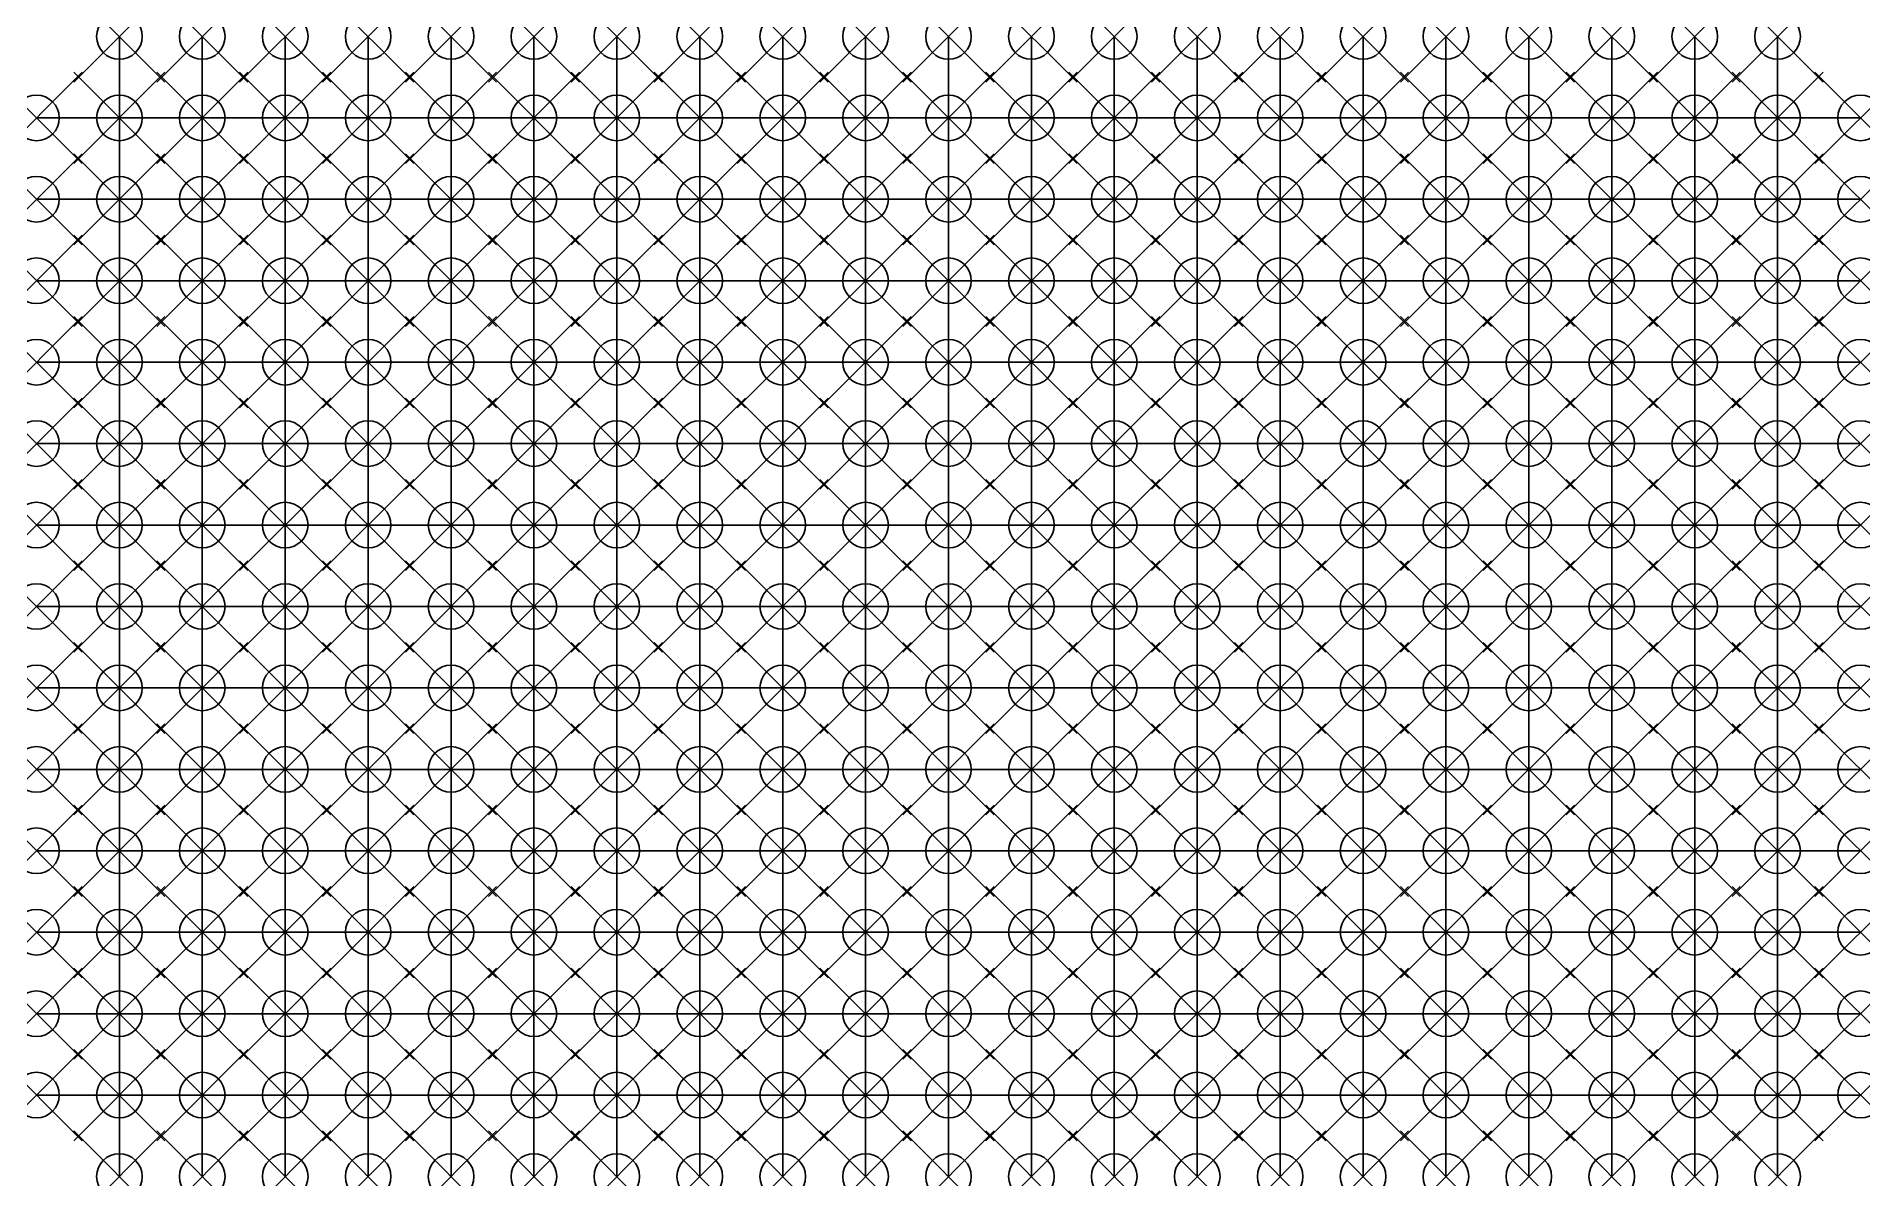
# Model space of a CAD drawing. Header units: inches. Extents: x 0 to 40, y 0 to 25.
import ezdxf

# ---------------------------------------------------------------- set-up
doc = ezdxf.new("R2010")
doc.units = ezdxf.units.IN
doc.header["$MEASUREMENT"] = 0
doc.header["$PDMODE"] = 35
for name, color, linetype in [('GF_Glass_01', 210, 'Continuous'), ('GF_Glass_02', 210, 'Continuous'), ('GF_Glass_03', 210, 'Continuous'), ('GF_Glass_04', 210, 'Continuous'), ('GF_Glass_05', 210, 'Continuous'), ('NF_Glassload', 150, 'Continuous'), ('NF_RestraintsXYZ', 70, 'Continuous'), ('NF_Windload_01', 40, 'Continuous'), ('NF_Windload_02', 40, 'Continuous'), ('NF_Windload_03', 40, 'Continuous'), ('NF_Windload_04', 40, 'Continuous'), ('NF_Windload_05', 40, 'Continuous'), ('NF_Windload_06', 40, 'Continuous'), ('NF_Windload_07', 40, 'Continuous'), ('NF_Windload_08', 40, 'Continuous'), ('NF_Windload_09', 40, 'Continuous'), ('NF_Windload_10', 40, 'Continuous'), ('NF_Windload_11', 40, 'Continuous'), ('NF_Windload_12', 40, 'Continuous'), ('NF_Windload_13', 40, 'Continuous')]:
    doc.layers.add(name, color=color, linetype=linetype)

msp = doc.modelspace()

# ---------------------------------------------------------------- linework, layer by layer
for p, q in [((1.818, 23.214), (1.818, 25)), ((3.636, 23.214), (3.636, 25)), ((5.455, 23.214), (5.455, 25)), ((7.273, 23.214), (7.273, 25)), ((9.091, 23.214), (9.091, 25)), ((10.909, 23.214), (10.909, 25)), ((12.727, 23.214), (12.727, 25)), ((14.545, 23.214), (14.545, 25)), ((16.364, 23.214), (16.364, 25)), ((18.182, 23.214), (18.182, 25)), ((20, 23.214), (20, 25)), ((21.818, 23.214), (21.818, 25)), ((23.636, 23.214), (23.636, 25)), ((25.455, 23.214), (25.455, 25)), ((27.273, 23.214), (27.273, 25)), ((29.091, 23.214), (29.091, 25)), ((30.909, 23.214), (30.909, 25)), ((32.727, 23.214), (32.727, 25)), ((34.545, 23.214), (34.545, 25)), ((36.364, 23.214), (36.364, 25)), ((38.182, 23.214), (38.182, 25)), ((0, 23.214), (1.818, 23.214)), ((1.818, 21.429), (1.818, 23.214)), ((1.818, 23.214), (3.636, 23.214)), ((3.636, 21.429), (3.636, 23.214)), ((3.636, 23.214), (5.455, 23.214)), ((5.455, 21.429), (5.455, 23.214)), ((5.455, 23.214), (7.273, 23.214)), ((7.273, 21.429), (7.273, 23.214)), ((7.273, 23.214), (9.091, 23.214)), ((9.091, 21.429), (9.091, 23.214)), ((9.091, 23.214), (10.909, 23.214)), ((10.909, 21.429), (10.909, 23.214)), ((10.909, 23.214), (12.727, 23.214)), ((12.727, 21.429), (12.727, 23.214)), ((12.727, 23.214), (14.545, 23.214)), ((14.545, 21.429), (14.545, 23.214)), ((14.545, 23.214), (16.364, 23.214)), ((16.364, 21.429), (16.364, 23.214)), ((16.364, 23.214), (18.182, 23.214)), ((18.182, 21.429), (18.182, 23.214)), ((18.182, 23.214), (20, 23.214)), ((20, 21.429), (20, 23.214)), ((20, 23.214), (21.818, 23.214)), ((21.818, 21.429), (21.818, 23.214)), ((21.818, 23.214), (23.636, 23.214)), ((23.636, 21.429), (23.636, 23.214)), ((23.636, 23.214), (25.455, 23.214)), ((25.455, 21.429), (25.455, 23.214)), ((25.455, 23.214), (27.273, 23.214)), ((27.273, 21.429), (27.273, 23.214)), ((27.273, 23.214), (29.091, 23.214)), ((29.091, 21.429), (29.091, 23.214)), ((29.091, 23.214), (30.909, 23.214)), ((30.909, 21.429), (30.909, 23.214)), ((30.909, 23.214), (32.727, 23.214)), ((32.727, 21.429), (32.727, 23.214)), ((32.727, 23.214), (34.545, 23.214)), ((34.545, 21.429), (34.545, 23.214)), ((34.545, 23.214), (36.364, 23.214)), ((36.364, 21.429), (36.364, 23.214)), ((36.364, 23.214), (38.182, 23.214)), ((38.182, 21.429), (38.182, 23.214)), ((38.182, 23.214), (40, 23.214)), ((0, 21.429), (1.818, 21.429)), ((1.818, 19.643), (1.818, 21.429)), ((1.818, 21.429), (3.636, 21.429)), ((3.636, 19.643), (3.636, 21.429)), ((3.636, 21.429), (5.455, 21.429)), ((5.455, 19.643), (5.455, 21.429)), ((5.455, 21.429), (7.273, 21.429)), ((7.273, 19.643), (7.273, 21.429)), ((7.273, 21.429), (9.091, 21.429)), ((9.091, 19.643), (9.091, 21.429)), ((9.091, 21.429), (10.909, 21.429)), ((10.909, 19.643), (10.909, 21.429)), ((10.909, 21.429), (12.727, 21.429)), ((12.727, 19.643), (12.727, 21.429)), ((12.727, 21.429), (14.545, 21.429)), ((14.545, 19.643), (14.545, 21.429)), ((14.545, 21.429), (16.364, 21.429)), ((16.364, 19.643), (16.364, 21.429)), ((16.364, 21.429), (18.182, 21.429)), ((18.182, 19.643), (18.182, 21.429)), ((18.182, 21.429), (20, 21.429)), ((20, 19.643), (20, 21.429)), ((20, 21.429), (21.818, 21.429)), ((21.818, 19.643), (21.818, 21.429)), ((21.818, 21.429), (23.636, 21.429)), ((23.636, 19.643), (23.636, 21.429)), ((23.636, 21.429), (25.455, 21.429)), ((25.455, 19.643), (25.455, 21.429)), ((25.455, 21.429), (27.273, 21.429)), ((27.273, 19.643), (27.273, 21.429)), ((27.273, 21.429), (29.091, 21.429)), ((29.091, 19.643), (29.091, 21.429)), ((29.091, 21.429), (30.909, 21.429)), ((30.909, 19.643), (30.909, 21.429)), ((30.909, 21.429), (32.727, 21.429)), ((32.727, 19.643), (32.727, 21.429)), ((32.727, 21.429), (34.545, 21.429)), ((34.545, 19.643), (34.545, 21.429)), ((34.545, 21.429), (36.364, 21.429)), ((36.364, 19.643), (36.364, 21.429)), ((36.364, 21.429), (38.182, 21.429)), ((38.182, 19.643), (38.182, 21.429)), ((38.182, 21.429), (40, 21.429)), ((0, 19.643), (1.818, 19.643)), ((1.818, 17.857), (1.818, 19.643)), ((1.818, 19.643), (3.636, 19.643)), ((3.636, 17.857), (3.636, 19.643)), ((3.636, 19.643), (5.455, 19.643)), ((5.455, 17.857), (5.455, 19.643)), ((5.455, 19.643), (7.273, 19.643)), ((7.273, 17.857), (7.273, 19.643)), ((7.273, 19.643), (9.091, 19.643)), ((9.091, 17.857), (9.091, 19.643)), ((9.091, 19.643), (10.909, 19.643)), ((10.909, 17.857), (10.909, 19.643)), ((10.909, 19.643), (12.727, 19.643)), ((12.727, 17.857), (12.727, 19.643)), ((12.727, 19.643), (14.545, 19.643)), ((14.545, 17.857), (14.545, 19.643)), ((14.545, 19.643), (16.364, 19.643)), ((16.364, 17.857), (16.364, 19.643)), ((16.364, 19.643), (18.182, 19.643)), ((18.182, 17.857), (18.182, 19.643)), ((18.182, 19.643), (20, 19.643)), ((20, 17.857), (20, 19.643)), ((20, 19.643), (21.818, 19.643)), ((21.818, 17.857), (21.818, 19.643)), ((21.818, 19.643), (23.636, 19.643)), ((23.636, 17.857), (23.636, 19.643)), ((23.636, 19.643), (25.455, 19.643)), ((25.455, 17.857), (25.455, 19.643)), ((25.455, 19.643), (27.273, 19.643)), ((27.273, 17.857), (27.273, 19.643)), ((27.273, 19.643), (29.091, 19.643)), ((29.091, 17.857), (29.091, 19.643)), ((29.091, 19.643), (30.909, 19.643)), ((30.909, 17.857), (30.909, 19.643)), ((30.909, 19.643), (32.727, 19.643)), ((32.727, 17.857), (32.727, 19.643)), ((32.727, 19.643), (34.545, 19.643)), ((34.545, 17.857), (34.545, 19.643)), ((34.545, 19.643), (36.364, 19.643)), ((36.364, 17.857), (36.364, 19.643)), ((36.364, 19.643), (38.182, 19.643)), ((38.182, 17.857), (38.182, 19.643)), ((38.182, 19.643), (40, 19.643)), ((0, 17.857), (1.818, 17.857)), ((1.818, 16.071), (1.818, 17.857)), ((1.818, 17.857), (3.636, 17.857)), ((3.636, 16.071), (3.636, 17.857)), ((3.636, 17.857), (5.455, 17.857)), ((5.455, 16.071), (5.455, 17.857)), ((5.455, 17.857), (7.273, 17.857)), ((7.273, 16.071), (7.273, 17.857)), ((7.273, 17.857), (9.091, 17.857)), ((9.091, 16.071), (9.091, 17.857)), ((9.091, 17.857), (10.909, 17.857)), ((10.909, 16.071), (10.909, 17.857)), ((10.909, 17.857), (12.727, 17.857)), ((12.727, 16.071), (12.727, 17.857)), ((12.727, 17.857), (14.545, 17.857)), ((14.545, 16.071), (14.545, 17.857)), ((14.545, 17.857), (16.364, 17.857)), ((16.364, 16.071), (16.364, 17.857)), ((16.364, 17.857), (18.182, 17.857)), ((18.182, 16.071), (18.182, 17.857)), ((18.182, 17.857), (20, 17.857)), ((20, 16.071), (20, 17.857)), ((20, 17.857), (21.818, 17.857)), ((21.818, 16.071), (21.818, 17.857)), ((21.818, 17.857), (23.636, 17.857)), ((23.636, 16.071), (23.636, 17.857)), ((23.636, 17.857), (25.455, 17.857)), ((25.455, 16.071), (25.455, 17.857)), ((25.455, 17.857), (27.273, 17.857)), ((27.273, 16.071), (27.273, 17.857)), ((27.273, 17.857), (29.091, 17.857)), ((29.091, 16.071), (29.091, 17.857)), ((29.091, 17.857), (30.909, 17.857)), ((30.909, 16.071), (30.909, 17.857)), ((30.909, 17.857), (32.727, 17.857)), ((32.727, 16.071), (32.727, 17.857)), ((32.727, 17.857), (34.545, 17.857)), ((34.545, 16.071), (34.545, 17.857)), ((34.545, 17.857), (36.364, 17.857)), ((36.364, 16.071), (36.364, 17.857)), ((36.364, 17.857), (38.182, 17.857)), ((38.182, 16.071), (38.182, 17.857)), ((38.182, 17.857), (40, 17.857)), ((0, 16.071), (1.818, 16.071)), ((1.818, 14.286), (1.818, 16.071)), ((1.818, 16.071), (3.636, 16.071)), ((3.636, 14.286), (3.636, 16.071)), ((3.636, 16.071), (5.455, 16.071)), ((5.455, 14.286), (5.455, 16.071)), ((5.455, 16.071), (7.273, 16.071)), ((7.273, 14.286), (7.273, 16.071)), ((7.273, 16.071), (9.091, 16.071)), ((9.091, 14.286), (9.091, 16.071)), ((9.091, 16.071), (10.909, 16.071)), ((10.909, 14.286), (10.909, 16.071)), ((10.909, 16.071), (12.727, 16.071)), ((12.727, 14.286), (12.727, 16.071)), ((12.727, 16.071), (14.545, 16.071)), ((14.545, 14.286), (14.545, 16.071)), ((14.545, 16.071), (16.364, 16.071)), ((16.364, 14.286), (16.364, 16.071)), ((16.364, 16.071), (18.182, 16.071)), ((18.182, 14.286), (18.182, 16.071)), ((18.182, 16.071), (20, 16.071)), ((20, 14.286), (20, 16.071)), ((20, 16.071), (21.818, 16.071)), ((21.818, 14.286), (21.818, 16.071)), ((21.818, 16.071), (23.636, 16.071)), ((23.636, 14.286), (23.636, 16.071)), ((23.636, 16.071), (25.455, 16.071)), ((25.455, 14.286), (25.455, 16.071)), ((25.455, 16.071), (27.273, 16.071)), ((27.273, 14.286), (27.273, 16.071)), ((27.273, 16.071), (29.091, 16.071)), ((29.091, 14.286), (29.091, 16.071)), ((29.091, 16.071), (30.909, 16.071)), ((30.909, 14.286), (30.909, 16.071)), ((30.909, 16.071), (32.727, 16.071)), ((32.727, 14.286), (32.727, 16.071)), ((32.727, 16.071), (34.545, 16.071)), ((34.545, 14.286), (34.545, 16.071)), ((34.545, 16.071), (36.364, 16.071)), ((36.364, 14.286), (36.364, 16.071)), ((36.364, 16.071), (38.182, 16.071)), ((38.182, 14.286), (38.182, 16.071)), ((38.182, 16.071), (40, 16.071)), ((0, 14.286), (1.818, 14.286)), ((1.818, 12.5), (1.818, 14.286)), ((1.818, 14.286), (3.636, 14.286)), ((3.636, 12.5), (3.636, 14.286)), ((3.636, 14.286), (5.455, 14.286)), ((5.455, 12.5), (5.455, 14.286)), ((5.455, 14.286), (7.273, 14.286)), ((7.273, 12.5), (7.273, 14.286)), ((7.273, 14.286), (9.091, 14.286)), ((9.091, 12.5), (9.091, 14.286)), ((9.091, 14.286), (10.909, 14.286)), ((10.909, 12.5), (10.909, 14.286)), ((10.909, 14.286), (12.727, 14.286)), ((12.727, 12.5), (12.727, 14.286)), ((12.727, 14.286), (14.545, 14.286)), ((14.545, 12.5), (14.545, 14.286)), ((14.545, 14.286), (16.364, 14.286)), ((16.364, 12.5), (16.364, 14.286)), ((16.364, 14.286), (18.182, 14.286)), ((18.182, 12.5), (18.182, 14.286)), ((18.182, 14.286), (20, 14.286)), ((20, 12.5), (20, 14.286)), ((20, 14.286), (21.818, 14.286)), ((21.818, 12.5), (21.818, 14.286)), ((21.818, 14.286), (23.636, 14.286)), ((23.636, 12.5), (23.636, 14.286)), ((23.636, 14.286), (25.455, 14.286)), ((25.455, 12.5), (25.455, 14.286)), ((25.455, 14.286), (27.273, 14.286)), ((27.273, 12.5), (27.273, 14.286)), ((27.273, 14.286), (29.091, 14.286)), ((29.091, 12.5), (29.091, 14.286)), ((29.091, 14.286), (30.909, 14.286)), ((30.909, 12.5), (30.909, 14.286)), ((30.909, 14.286), (32.727, 14.286)), ((32.727, 12.5), (32.727, 14.286)), ((32.727, 14.286), (34.545, 14.286)), ((34.545, 12.5), (34.545, 14.286)), ((34.545, 14.286), (36.364, 14.286)), ((36.364, 12.5), (36.364, 14.286)), ((36.364, 14.286), (38.182, 14.286)), ((38.182, 12.5), (38.182, 14.286)), ((38.182, 14.286), (40, 14.286)), ((0, 12.5), (1.818, 12.5)), ((1.818, 10.714), (1.818, 12.5)), ((1.818, 12.5), (3.636, 12.5)), ((3.636, 10.714), (3.636, 12.5)), ((3.636, 12.5), (5.455, 12.5)), ((5.455, 10.714), (5.455, 12.5)), ((5.455, 12.5), (7.273, 12.5)), ((7.273, 10.714), (7.273, 12.5)), ((7.273, 12.5), (9.091, 12.5)), ((9.091, 10.714), (9.091, 12.5)), ((9.091, 12.5), (10.909, 12.5)), ((10.909, 10.714), (10.909, 12.5)), ((10.909, 12.5), (12.727, 12.5)), ((12.727, 10.714), (12.727, 12.5)), ((12.727, 12.5), (14.545, 12.5)), ((14.545, 10.714), (14.545, 12.5)), ((14.545, 12.5), (16.364, 12.5)), ((16.364, 10.714), (16.364, 12.5)), ((16.364, 12.5), (18.182, 12.5)), ((18.182, 10.714), (18.182, 12.5)), ((18.182, 12.5), (20, 12.5)), ((20, 10.714), (20, 12.5)), ((20, 12.5), (21.818, 12.5)), ((21.818, 10.714), (21.818, 12.5)), ((21.818, 12.5), (23.636, 12.5)), ((23.636, 10.714), (23.636, 12.5)), ((23.636, 12.5), (25.455, 12.5)), ((25.455, 10.714), (25.455, 12.5)), ((25.455, 12.5), (27.273, 12.5)), ((27.273, 10.714), (27.273, 12.5)), ((27.273, 12.5), (29.091, 12.5)), ((29.091, 10.714), (29.091, 12.5)), ((29.091, 12.5), (30.909, 12.5)), ((30.909, 10.714), (30.909, 12.5)), ((30.909, 12.5), (32.727, 12.5)), ((32.727, 10.714), (32.727, 12.5)), ((32.727, 12.5), (34.545, 12.5)), ((34.545, 10.714), (34.545, 12.5)), ((34.545, 12.5), (36.364, 12.5)), ((36.364, 10.714), (36.364, 12.5)), ((36.364, 12.5), (38.182, 12.5)), ((38.182, 10.714), (38.182, 12.5)), ((38.182, 12.5), (40, 12.5)), ((0, 10.714), (1.818, 10.714)), ((1.818, 8.929), (1.818, 10.714)), ((1.818, 10.714), (3.636, 10.714)), ((3.636, 8.929), (3.636, 10.714)), ((3.636, 10.714), (5.455, 10.714)), ((5.455, 8.929), (5.455, 10.714)), ((5.455, 10.714), (7.273, 10.714)), ((7.273, 8.929), (7.273, 10.714)), ((7.273, 10.714), (9.091, 10.714)), ((9.091, 8.929), (9.091, 10.714)), ((9.091, 10.714), (10.909, 10.714)), ((10.909, 8.929), (10.909, 10.714)), ((10.909, 10.714), (12.727, 10.714)), ((12.727, 8.929), (12.727, 10.714)), ((12.727, 10.714), (14.545, 10.714)), ((14.545, 8.929), (14.545, 10.714)), ((14.545, 10.714), (16.364, 10.714)), ((16.364, 8.929), (16.364, 10.714)), ((16.364, 10.714), (18.182, 10.714)), ((18.182, 8.929), (18.182, 10.714)), ((18.182, 10.714), (20, 10.714)), ((20, 8.929), (20, 10.714)), ((20, 10.714), (21.818, 10.714)), ((21.818, 8.929), (21.818, 10.714)), ((21.818, 10.714), (23.636, 10.714)), ((23.636, 8.929), (23.636, 10.714)), ((23.636, 10.714), (25.455, 10.714)), ((25.455, 8.929), (25.455, 10.714)), ((25.455, 10.714), (27.273, 10.714)), ((27.273, 8.929), (27.273, 10.714)), ((27.273, 10.714), (29.091, 10.714)), ((29.091, 8.929), (29.091, 10.714)), ((29.091, 10.714), (30.909, 10.714)), ((30.909, 8.929), (30.909, 10.714)), ((30.909, 10.714), (32.727, 10.714)), ((32.727, 8.929), (32.727, 10.714)), ((32.727, 10.714), (34.545, 10.714)), ((34.545, 8.929), (34.545, 10.714)), ((34.545, 10.714), (36.364, 10.714)), ((36.364, 8.929), (36.364, 10.714)), ((36.364, 10.714), (38.182, 10.714)), ((38.182, 8.929), (38.182, 10.714)), ((38.182, 10.714), (40, 10.714)), ((0, 8.929), (1.818, 8.929)), ((1.818, 7.143), (1.818, 8.929)), ((1.818, 8.929), (3.636, 8.929)), ((3.636, 7.143), (3.636, 8.929)), ((3.636, 8.929), (5.455, 8.929)), ((5.455, 7.143), (5.455, 8.929)), ((5.455, 8.929), (7.273, 8.929)), ((7.273, 7.143), (7.273, 8.929)), ((7.273, 8.929), (9.091, 8.929)), ((9.091, 7.143), (9.091, 8.929)), ((9.091, 8.929), (10.909, 8.929)), ((10.909, 7.143), (10.909, 8.929)), ((10.909, 8.929), (12.727, 8.929)), ((12.727, 7.143), (12.727, 8.929)), ((12.727, 8.929), (14.545, 8.929)), ((14.545, 7.143), (14.545, 8.929)), ((14.545, 8.929), (16.364, 8.929)), ((16.364, 7.143), (16.364, 8.929)), ((16.364, 8.929), (18.182, 8.929)), ((18.182, 7.143), (18.182, 8.929)), ((18.182, 8.929), (20, 8.929)), ((20, 7.143), (20, 8.929)), ((20, 8.929), (21.818, 8.929)), ((21.818, 7.143), (21.818, 8.929)), ((21.818, 8.929), (23.636, 8.929)), ((23.636, 7.143), (23.636, 8.929)), ((23.636, 8.929), (25.455, 8.929)), ((25.455, 7.143), (25.455, 8.929)), ((25.455, 8.929), (27.273, 8.929)), ((27.273, 7.143), (27.273, 8.929)), ((27.273, 8.929), (29.091, 8.929)), ((29.091, 7.143), (29.091, 8.929)), ((29.091, 8.929), (30.909, 8.929)), ((30.909, 7.143), (30.909, 8.929)), ((30.909, 8.929), (32.727, 8.929)), ((32.727, 7.143), (32.727, 8.929)), ((32.727, 8.929), (34.545, 8.929)), ((34.545, 7.143), (34.545, 8.929)), ((34.545, 8.929), (36.364, 8.929)), ((36.364, 7.143), (36.364, 8.929)), ((36.364, 8.929), (38.182, 8.929)), ((38.182, 7.143), (38.182, 8.929)), ((38.182, 8.929), (40, 8.929)), ((0, 7.143), (1.818, 7.143)), ((1.818, 5.357), (1.818, 7.143)), ((1.818, 7.143), (3.636, 7.143)), ((3.636, 5.357), (3.636, 7.143)), ((3.636, 7.143), (5.455, 7.143)), ((5.455, 5.357), (5.455, 7.143)), ((5.455, 7.143), (7.273, 7.143)), ((7.273, 5.357), (7.273, 7.143)), ((7.273, 7.143), (9.091, 7.143)), ((9.091, 5.357), (9.091, 7.143)), ((9.091, 7.143), (10.909, 7.143)), ((10.909, 5.357), (10.909, 7.143)), ((10.909, 7.143), (12.727, 7.143)), ((12.727, 5.357), (12.727, 7.143)), ((12.727, 7.143), (14.545, 7.143)), ((14.545, 5.357), (14.545, 7.143)), ((14.545, 7.143), (16.364, 7.143)), ((16.364, 5.357), (16.364, 7.143)), ((16.364, 7.143), (18.182, 7.143)), ((18.182, 5.357), (18.182, 7.143)), ((18.182, 7.143), (20, 7.143)), ((20, 5.357), (20, 7.143)), ((20, 7.143), (21.818, 7.143)), ((21.818, 5.357), (21.818, 7.143)), ((21.818, 7.143), (23.636, 7.143)), ((23.636, 5.357), (23.636, 7.143)), ((23.636, 7.143), (25.455, 7.143)), ((25.455, 5.357), (25.455, 7.143)), ((25.455, 7.143), (27.273, 7.143)), ((27.273, 5.357), (27.273, 7.143)), ((27.273, 7.143), (29.091, 7.143)), ((29.091, 5.357), (29.091, 7.143)), ((29.091, 7.143), (30.909, 7.143)), ((30.909, 5.357), (30.909, 7.143)), ((30.909, 7.143), (32.727, 7.143)), ((32.727, 5.357), (32.727, 7.143)), ((32.727, 7.143), (34.545, 7.143)), ((34.545, 5.357), (34.545, 7.143)), ((34.545, 7.143), (36.364, 7.143)), ((36.364, 5.357), (36.364, 7.143)), ((36.364, 7.143), (38.182, 7.143)), ((38.182, 5.357), (38.182, 7.143)), ((38.182, 7.143), (40, 7.143)), ((0, 5.357), (1.818, 5.357)), ((1.818, 3.571), (1.818, 5.357)), ((1.818, 5.357), (3.636, 5.357)), ((3.636, 3.571), (3.636, 5.357)), ((3.636, 5.357), (5.455, 5.357)), ((5.455, 3.571), (5.455, 5.357)), ((5.455, 5.357), (7.273, 5.357)), ((7.273, 3.571), (7.273, 5.357)), ((7.273, 5.357), (9.091, 5.357)), ((9.091, 3.571), (9.091, 5.357)), ((9.091, 5.357), (10.909, 5.357)), ((10.909, 3.571), (10.909, 5.357)), ((10.909, 5.357), (12.727, 5.357)), ((12.727, 3.571), (12.727, 5.357)), ((12.727, 5.357), (14.545, 5.357)), ((14.545, 3.571), (14.545, 5.357)), ((14.545, 5.357), (16.364, 5.357)), ((16.364, 3.571), (16.364, 5.357)), ((16.364, 5.357), (18.182, 5.357)), ((18.182, 3.571), (18.182, 5.357)), ((18.182, 5.357), (20, 5.357)), ((20, 3.571), (20, 5.357)), ((20, 5.357), (21.818, 5.357)), ((21.818, 3.571), (21.818, 5.357)), ((21.818, 5.357), (23.636, 5.357)), ((23.636, 3.571), (23.636, 5.357)), ((23.636, 5.357), (25.455, 5.357)), ((25.455, 3.571), (25.455, 5.357)), ((25.455, 5.357), (27.273, 5.357)), ((27.273, 3.571), (27.273, 5.357)), ((27.273, 5.357), (29.091, 5.357)), ((29.091, 3.571), (29.091, 5.357)), ((29.091, 5.357), (30.909, 5.357)), ((30.909, 3.571), (30.909, 5.357)), ((30.909, 5.357), (32.727, 5.357)), ((32.727, 3.571), (32.727, 5.357)), ((32.727, 5.357), (34.545, 5.357)), ((34.545, 3.571), (34.545, 5.357)), ((34.545, 5.357), (36.364, 5.357)), ((36.364, 3.571), (36.364, 5.357)), ((36.364, 5.357), (38.182, 5.357)), ((38.182, 3.571), (38.182, 5.357)), ((38.182, 5.357), (40, 5.357)), ((0, 3.571), (1.818, 3.571)), ((1.818, 1.786), (1.818, 3.571)), ((1.818, 3.571), (3.636, 3.571)), ((3.636, 1.786), (3.636, 3.571)), ((3.636, 3.571), (5.455, 3.571)), ((5.455, 1.786), (5.455, 3.571)), ((5.455, 3.571), (7.273, 3.571)), ((7.273, 1.786), (7.273, 3.571)), ((7.273, 3.571), (9.091, 3.571)), ((9.091, 1.786), (9.091, 3.571)), ((9.091, 3.571), (10.909, 3.571)), ((10.909, 1.786), (10.909, 3.571)), ((10.909, 3.571), (12.727, 3.571)), ((12.727, 1.786), (12.727, 3.571)), ((12.727, 3.571), (14.545, 3.571)), ((14.545, 1.786), (14.545, 3.571)), ((14.545, 3.571), (16.364, 3.571)), ((16.364, 1.786), (16.364, 3.571)), ((16.364, 3.571), (18.182, 3.571)), ((18.182, 1.786), (18.182, 3.571)), ((18.182, 3.571), (20, 3.571)), ((20, 1.786), (20, 3.571)), ((20, 3.571), (21.818, 3.571)), ((21.818, 1.786), (21.818, 3.571)), ((21.818, 3.571), (23.636, 3.571)), ((23.636, 1.786), (23.636, 3.571)), ((23.636, 3.571), (25.455, 3.571)), ((25.455, 1.786), (25.455, 3.571)), ((25.455, 3.571), (27.273, 3.571)), ((27.273, 1.786), (27.273, 3.571)), ((27.273, 3.571), (29.091, 3.571)), ((29.091, 1.786), (29.091, 3.571)), ((29.091, 3.571), (30.909, 3.571)), ((30.909, 1.786), (30.909, 3.571)), ((30.909, 3.571), (32.727, 3.571)), ((32.727, 1.786), (32.727, 3.571)), ((32.727, 3.571), (34.545, 3.571)), ((34.545, 1.786), (34.545, 3.571)), ((34.545, 3.571), (36.364, 3.571)), ((36.364, 1.786), (36.364, 3.571)), ((36.364, 3.571), (38.182, 3.571)), ((38.182, 1.786), (38.182, 3.571)), ((38.182, 3.571), (40, 3.571)), ((0, 1.786), (1.818, 1.786)), ((1.818, 0), (1.818, 1.786)), ((1.818, 1.786), (3.636, 1.786)), ((3.636, 0), (3.636, 1.786)), ((3.636, 1.786), (5.455, 1.786)), ((5.455, 0), (5.455, 1.786)), ((5.455, 1.786), (7.273, 1.786)), ((7.273, 0), (7.273, 1.786)), ((7.273, 1.786), (9.091, 1.786)), ((9.091, 0), (9.091, 1.786)), ((9.091, 1.786), (10.909, 1.786)), ((10.909, 0), (10.909, 1.786)), ((10.909, 1.786), (12.727, 1.786)), ((12.727, 0), (12.727, 1.786)), ((12.727, 1.786), (14.545, 1.786)), ((14.545, 0), (14.545, 1.786)), ((14.545, 1.786), (16.364, 1.786)), ((16.364, 0), (16.364, 1.786)), ((16.364, 1.786), (18.182, 1.786)), ((18.182, 0), (18.182, 1.786)), ((18.182, 1.786), (20, 1.786)), ((20, 0), (20, 1.786)), ((20, 1.786), (21.818, 1.786)), ((21.818, 0), (21.818, 1.786)), ((21.818, 1.786), (23.636, 1.786)), ((23.636, 0), (23.636, 1.786)), ((23.636, 1.786), (25.455, 1.786)), ((25.455, 0), (25.455, 1.786)), ((25.455, 1.786), (27.273, 1.786)), ((27.273, 0), (27.273, 1.786)), ((27.273, 1.786), (29.091, 1.786)), ((29.091, 0), (29.091, 1.786)), ((29.091, 1.786), (30.909, 1.786)), ((30.909, 0), (30.909, 1.786)), ((30.909, 1.786), (32.727, 1.786)), ((32.727, 0), (32.727, 1.786)), ((32.727, 1.786), (34.545, 1.786)), ((34.545, 0), (34.545, 1.786)), ((34.545, 1.786), (36.364, 1.786)), ((36.364, 0), (36.364, 1.786)), ((36.364, 1.786), (38.182, 1.786)), ((38.182, 0), (38.182, 1.786)), ((38.182, 1.786), (40, 1.786))]:
    msp.add_line(p, q)
at = {"layer": 'GF_Glass_01'}
for p in [(1.818, 1.786), (3.636, 1.786), (1.818, 0), (3.636, 0)]:
    msp.add_point(p, dxfattribs=at)
at = {"layer": 'GF_Glass_02'}
for p in [(5.455, 7.143), (7.273, 7.143), (5.455, 5.357), (7.273, 5.357)]:
    msp.add_point(p, dxfattribs=at)
at = {"layer": 'GF_Glass_03'}
for p in [(16.364, 12.5), (18.182, 12.5), (16.364, 10.714), (18.182, 10.714)]:
    msp.add_point(p, dxfattribs=at)
at = {"layer": 'GF_Glass_04'}
for p in [(12.727, 19.643), (14.545, 19.643), (12.727, 17.857), (14.545, 17.857)]:
    msp.add_point(p, dxfattribs=at)
at = {"layer": 'GF_Glass_05'}
for p in [(1.818, 25), (3.636, 25), (1.818, 23.214), (3.636, 23.214)]:
    msp.add_point(p, dxfattribs=at)
at = {"layer": 'NF_Glassload'}
for p in [(1.818, 23.214), (3.636, 23.214), (5.455, 23.214), (7.273, 23.214), (9.091, 23.214), (10.909, 23.214), (12.727, 23.214), (14.545, 23.214), (16.364, 23.214), (18.182, 23.214), (20, 23.214), (21.818, 23.214), (23.636, 23.214), (25.455, 23.214), (27.273, 23.214), (29.091, 23.214), (30.909, 23.214), (32.727, 23.214), (34.545, 23.214), (36.364, 23.214), (38.182, 23.214), (1.818, 21.429), (3.636, 21.429), (5.455, 21.429), (7.273, 21.429), (9.091, 21.429), (10.909, 21.429), (12.727, 21.429), (14.545, 21.429), (16.364, 21.429), (18.182, 21.429), (20, 21.429), (21.818, 21.429), (23.636, 21.429), (25.455, 21.429), (27.273, 21.429), (29.091, 21.429), (30.909, 21.429), (32.727, 21.429), (34.545, 21.429), (36.364, 21.429), (38.182, 21.429), (1.818, 19.643), (3.636, 19.643), (5.455, 19.643), (7.273, 19.643), (9.091, 19.643), (10.909, 19.643), (12.727, 19.643), (14.545, 19.643), (16.364, 19.643), (18.182, 19.643), (20, 19.643), (21.818, 19.643), (23.636, 19.643), (25.455, 19.643), (27.273, 19.643), (29.091, 19.643), (30.909, 19.643), (32.727, 19.643), (34.545, 19.643), (36.364, 19.643), (38.182, 19.643), (1.818, 17.857), (3.636, 17.857), (5.455, 17.857), (7.273, 17.857), (9.091, 17.857), (10.909, 17.857), (12.727, 17.857), (14.545, 17.857), (16.364, 17.857), (18.182, 17.857), (20, 17.857), (21.818, 17.857), (23.636, 17.857), (25.455, 17.857), (27.273, 17.857), (29.091, 17.857), (30.909, 17.857), (32.727, 17.857), (34.545, 17.857), (36.364, 17.857), (38.182, 17.857), (1.818, 16.071), (3.636, 16.071), (5.455, 16.071), (7.273, 16.071), (9.091, 16.071), (10.909, 16.071), (12.727, 16.071), (14.545, 16.071), (16.364, 16.071), (18.182, 16.071), (20, 16.071), (21.818, 16.071), (23.636, 16.071), (25.455, 16.071), (27.273, 16.071), (29.091, 16.071), (30.909, 16.071), (32.727, 16.071), (34.545, 16.071), (36.364, 16.071), (38.182, 16.071), (1.818, 14.286), (3.636, 14.286), (5.455, 14.286), (7.273, 14.286), (9.091, 14.286), (10.909, 14.286), (12.727, 14.286), (14.545, 14.286), (16.364, 14.286), (18.182, 14.286), (20, 14.286), (21.818, 14.286), (23.636, 14.286), (25.455, 14.286), (27.273, 14.286), (29.091, 14.286), (30.909, 14.286), (32.727, 14.286), (34.545, 14.286), (36.364, 14.286), (38.182, 14.286), (1.818, 12.5), (3.636, 12.5), (5.455, 12.5), (7.273, 12.5), (9.091, 12.5), (10.909, 12.5), (12.727, 12.5), (14.545, 12.5), (16.364, 12.5), (18.182, 12.5), (20, 12.5), (21.818, 12.5), (23.636, 12.5), (25.455, 12.5), (27.273, 12.5), (29.091, 12.5), (30.909, 12.5), (32.727, 12.5), (34.545, 12.5), (36.364, 12.5), (38.182, 12.5), (1.818, 10.714), (3.636, 10.714), (5.455, 10.714), (7.273, 10.714), (9.091, 10.714), (10.909, 10.714), (12.727, 10.714), (14.545, 10.714), (16.364, 10.714), (18.182, 10.714), (20, 10.714), (21.818, 10.714), (23.636, 10.714), (25.455, 10.714), (27.273, 10.714), (29.091, 10.714), (30.909, 10.714), (32.727, 10.714), (34.545, 10.714), (36.364, 10.714), (38.182, 10.714), (1.818, 8.929), (3.636, 8.929), (5.455, 8.929), (7.273, 8.929), (9.091, 8.929), (10.909, 8.929), (12.727, 8.929), (14.545, 8.929), (16.364, 8.929), (18.182, 8.929), (20, 8.929), (21.818, 8.929), (23.636, 8.929), (25.455, 8.929), (27.273, 8.929), (29.091, 8.929), (30.909, 8.929), (32.727, 8.929), (34.545, 8.929), (36.364, 8.929), (38.182, 8.929), (1.818, 7.143), (3.636, 7.143), (5.455, 7.143), (7.273, 7.143), (9.091, 7.143), (10.909, 7.143), (12.727, 7.143), (14.545, 7.143), (16.364, 7.143), (18.182, 7.143), (20, 7.143), (21.818, 7.143), (23.636, 7.143), (25.455, 7.143), (27.273, 7.143), (29.091, 7.143), (30.909, 7.143), (32.727, 7.143), (34.545, 7.143), (36.364, 7.143), (38.182, 7.143), (1.818, 5.357), (3.636, 5.357), (5.455, 5.357), (7.273, 5.357), (9.091, 5.357), (10.909, 5.357), (12.727, 5.357), (14.545, 5.357), (16.364, 5.357), (18.182, 5.357), (20, 5.357), (21.818, 5.357), (23.636, 5.357), (25.455, 5.357), (27.273, 5.357), (29.091, 5.357), (30.909, 5.357), (32.727, 5.357), (34.545, 5.357), (36.364, 5.357), (38.182, 5.357), (1.818, 3.571), (3.636, 3.571), (5.455, 3.571), (7.273, 3.571), (9.091, 3.571), (10.909, 3.571), (12.727, 3.571), (14.545, 3.571), (16.364, 3.571), (18.182, 3.571), (20, 3.571), (21.818, 3.571), (23.636, 3.571), (25.455, 3.571), (27.273, 3.571), (29.091, 3.571), (30.909, 3.571), (32.727, 3.571), (34.545, 3.571), (36.364, 3.571), (38.182, 3.571), (1.818, 1.786), (3.636, 1.786), (5.455, 1.786), (7.273, 1.786), (9.091, 1.786), (10.909, 1.786), (12.727, 1.786), (14.545, 1.786), (16.364, 1.786), (18.182, 1.786), (20, 1.786), (21.818, 1.786), (23.636, 1.786), (25.455, 1.786), (27.273, 1.786), (29.091, 1.786), (30.909, 1.786), (32.727, 1.786), (34.545, 1.786), (36.364, 1.786), (38.182, 1.786)]:
    msp.add_point(p, dxfattribs=at)
at = {"layer": 'NF_RestraintsXYZ'}
for p in [(1.818, 25), (3.636, 25), (5.455, 25), (7.273, 25), (9.091, 25), (10.909, 25), (12.727, 25), (14.545, 25), (16.364, 25), (18.182, 25), (20, 25), (21.818, 25), (23.636, 25), (25.455, 25), (27.273, 25), (29.091, 25), (30.909, 25), (32.727, 25), (34.545, 25), (36.364, 25), (38.182, 25), (0, 23.214), (40, 23.214), (0, 21.429), (40, 21.429), (0, 19.643), (40, 19.643), (0, 17.857), (40, 17.857), (0, 16.071), (40, 16.071), (0, 14.286), (40, 14.286), (0, 12.5), (40, 12.5), (0, 10.714), (40, 10.714), (0, 8.929), (40, 8.929), (0, 7.143), (40, 7.143), (0, 5.357), (40, 5.357), (0, 3.571), (40, 3.571), (0, 1.786), (40, 1.786), (1.818, 0), (3.636, 0), (5.455, 0), (7.273, 0), (9.091, 0), (10.909, 0), (12.727, 0), (14.545, 0), (16.364, 0), (18.182, 0), (20, 0), (21.818, 0), (23.636, 0), (25.455, 0), (27.273, 0), (29.091, 0), (30.909, 0), (32.727, 0), (34.545, 0), (36.364, 0), (38.182, 0)]:
    msp.add_point(p, dxfattribs=at)
at = {"layer": 'NF_Windload_01'}
for p in [(1.818, 1.786), (3.636, 1.786), (5.455, 1.786), (7.273, 1.786), (9.091, 1.786), (10.909, 1.786), (12.727, 1.786), (14.545, 1.786), (16.364, 1.786), (18.182, 1.786), (20, 1.786), (21.818, 1.786), (23.636, 1.786), (25.455, 1.786), (27.273, 1.786), (29.091, 1.786), (30.909, 1.786), (32.727, 1.786), (34.545, 1.786), (36.364, 1.786), (38.182, 1.786)]:
    msp.add_point(p, dxfattribs=at)
at = {"layer": 'NF_Windload_02'}
for p in [(1.818, 3.571), (3.636, 3.571), (5.455, 3.571), (7.273, 3.571), (9.091, 3.571), (10.909, 3.571), (12.727, 3.571), (14.545, 3.571), (16.364, 3.571), (18.182, 3.571), (20, 3.571), (21.818, 3.571), (23.636, 3.571), (25.455, 3.571), (27.273, 3.571), (29.091, 3.571), (30.909, 3.571), (32.727, 3.571), (34.545, 3.571), (36.364, 3.571), (38.182, 3.571)]:
    msp.add_point(p, dxfattribs=at)
at = {"layer": 'NF_Windload_03'}
for p in [(1.818, 5.357), (3.636, 5.357), (5.455, 5.357), (7.273, 5.357), (9.091, 5.357), (10.909, 5.357), (12.727, 5.357), (14.545, 5.357), (16.364, 5.357), (18.182, 5.357), (20, 5.357), (21.818, 5.357), (23.636, 5.357), (25.455, 5.357), (27.273, 5.357), (29.091, 5.357), (30.909, 5.357), (32.727, 5.357), (34.545, 5.357), (36.364, 5.357), (38.182, 5.357)]:
    msp.add_point(p, dxfattribs=at)
at = {"layer": 'NF_Windload_04'}
for p in [(1.818, 7.143), (3.636, 7.143), (5.455, 7.143), (7.273, 7.143), (9.091, 7.143), (10.909, 7.143), (12.727, 7.143), (14.545, 7.143), (16.364, 7.143), (18.182, 7.143), (20, 7.143), (21.818, 7.143), (23.636, 7.143), (25.455, 7.143), (27.273, 7.143), (29.091, 7.143), (30.909, 7.143), (32.727, 7.143), (34.545, 7.143), (36.364, 7.143), (38.182, 7.143)]:
    msp.add_point(p, dxfattribs=at)
at = {"layer": 'NF_Windload_05'}
for p in [(1.818, 8.929), (3.636, 8.929), (5.455, 8.929), (7.273, 8.929), (9.091, 8.929), (10.909, 8.929), (12.727, 8.929), (14.545, 8.929), (16.364, 8.929), (18.182, 8.929), (20, 8.929), (21.818, 8.929), (23.636, 8.929), (25.455, 8.929), (27.273, 8.929), (29.091, 8.929), (30.909, 8.929), (32.727, 8.929), (34.545, 8.929), (36.364, 8.929), (38.182, 8.929)]:
    msp.add_point(p, dxfattribs=at)
at = {"layer": 'NF_Windload_06'}
for p in [(1.818, 10.714), (3.636, 10.714), (5.455, 10.714), (7.273, 10.714), (9.091, 10.714), (10.909, 10.714), (12.727, 10.714), (14.545, 10.714), (16.364, 10.714), (18.182, 10.714), (20, 10.714), (21.818, 10.714), (23.636, 10.714), (25.455, 10.714), (27.273, 10.714), (29.091, 10.714), (30.909, 10.714), (32.727, 10.714), (34.545, 10.714), (36.364, 10.714), (38.182, 10.714)]:
    msp.add_point(p, dxfattribs=at)
at = {"layer": 'NF_Windload_07'}
for p in [(1.818, 12.5), (3.636, 12.5), (5.455, 12.5), (7.273, 12.5), (9.091, 12.5), (10.909, 12.5), (12.727, 12.5), (14.545, 12.5), (16.364, 12.5), (18.182, 12.5), (20, 12.5), (21.818, 12.5), (23.636, 12.5), (25.455, 12.5), (27.273, 12.5), (29.091, 12.5), (30.909, 12.5), (32.727, 12.5), (34.545, 12.5), (36.364, 12.5), (38.182, 12.5)]:
    msp.add_point(p, dxfattribs=at)
at = {"layer": 'NF_Windload_08'}
for p in [(1.818, 14.286), (3.636, 14.286), (5.455, 14.286), (7.273, 14.286), (9.091, 14.286), (10.909, 14.286), (12.727, 14.286), (14.545, 14.286), (16.364, 14.286), (18.182, 14.286), (20, 14.286), (21.818, 14.286), (23.636, 14.286), (25.455, 14.286), (27.273, 14.286), (29.091, 14.286), (30.909, 14.286), (32.727, 14.286), (34.545, 14.286), (36.364, 14.286), (38.182, 14.286)]:
    msp.add_point(p, dxfattribs=at)
at = {"layer": 'NF_Windload_09'}
for p in [(1.818, 16.071), (3.636, 16.071), (5.455, 16.071), (7.273, 16.071), (9.091, 16.071), (10.909, 16.071), (12.727, 16.071), (14.545, 16.071), (16.364, 16.071), (18.182, 16.071), (20, 16.071), (21.818, 16.071), (23.636, 16.071), (25.455, 16.071), (27.273, 16.071), (29.091, 16.071), (30.909, 16.071), (32.727, 16.071), (34.545, 16.071), (36.364, 16.071), (38.182, 16.071)]:
    msp.add_point(p, dxfattribs=at)
at = {"layer": 'NF_Windload_10'}
for p in [(1.818, 17.857), (3.636, 17.857), (5.455, 17.857), (7.273, 17.857), (9.091, 17.857), (10.909, 17.857), (12.727, 17.857), (14.545, 17.857), (16.364, 17.857), (18.182, 17.857), (20, 17.857), (21.818, 17.857), (23.636, 17.857), (25.455, 17.857), (27.273, 17.857), (29.091, 17.857), (30.909, 17.857), (32.727, 17.857), (34.545, 17.857), (36.364, 17.857), (38.182, 17.857)]:
    msp.add_point(p, dxfattribs=at)
at = {"layer": 'NF_Windload_11'}
for p in [(1.818, 19.643), (3.636, 19.643), (5.455, 19.643), (7.273, 19.643), (9.091, 19.643), (10.909, 19.643), (12.727, 19.643), (14.545, 19.643), (16.364, 19.643), (18.182, 19.643), (20, 19.643), (21.818, 19.643), (23.636, 19.643), (25.455, 19.643), (27.273, 19.643), (29.091, 19.643), (30.909, 19.643), (32.727, 19.643), (34.545, 19.643), (36.364, 19.643), (38.182, 19.643)]:
    msp.add_point(p, dxfattribs=at)
at = {"layer": 'NF_Windload_12'}
for p in [(1.818, 21.429), (3.636, 21.429), (5.455, 21.429), (7.273, 21.429), (9.091, 21.429), (10.909, 21.429), (12.727, 21.429), (14.545, 21.429), (16.364, 21.429), (18.182, 21.429), (20, 21.429), (21.818, 21.429), (23.636, 21.429), (25.455, 21.429), (27.273, 21.429), (29.091, 21.429), (30.909, 21.429), (32.727, 21.429), (34.545, 21.429), (36.364, 21.429), (38.182, 21.429)]:
    msp.add_point(p, dxfattribs=at)
at = {"layer": 'NF_Windload_13'}
for p in [(1.818, 23.214), (3.636, 23.214), (5.455, 23.214), (7.273, 23.214), (9.091, 23.214), (10.909, 23.214), (12.727, 23.214), (14.545, 23.214), (16.364, 23.214), (18.182, 23.214), (20, 23.214), (21.818, 23.214), (23.636, 23.214), (25.455, 23.214), (27.273, 23.214), (29.091, 23.214), (30.909, 23.214), (32.727, 23.214), (34.545, 23.214), (36.364, 23.214), (38.182, 23.214)]:
    msp.add_point(p, dxfattribs=at)

doc.saveas('drawing.dxf')
